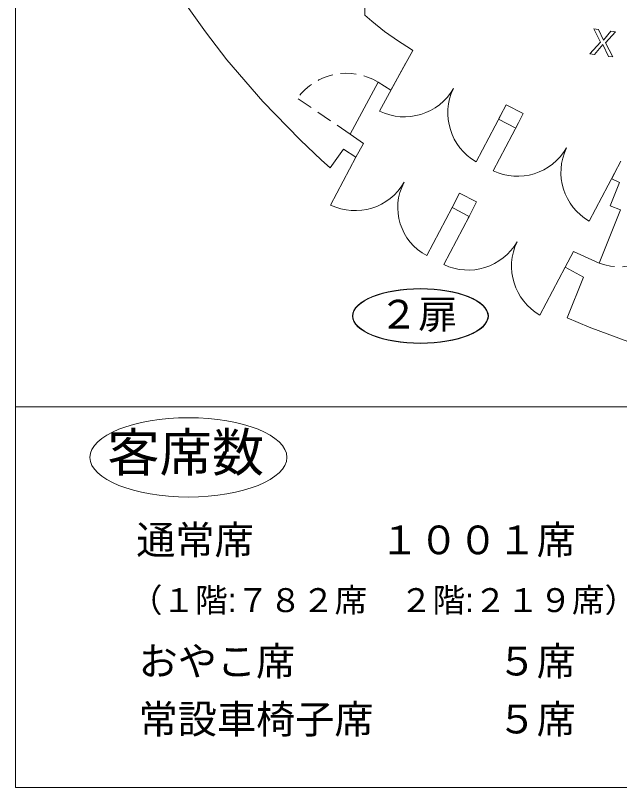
# Model space of a CAD drawing. Units: millimetres on the paper. Extents: x -1 to 280, y -216 to -20.
# Drawn here: x -0.6 to 45.6, y -216.3 to -157.2 of the extents above; entities that cross this region are included whole.
import ezdxf
from ezdxf.enums import TextEntityAlignment as Align

# ---------------------------------------------------------------- set-up
doc = ezdxf.new("R2010")
doc.units = ezdxf.units.MM
doc.linetypes.add('DASHED1', pattern=[1.8, 1.2, -0.6])
for name, color, linetype, lineweight in [('0-A', 7, 'DASHED1', 9), ('0-C', 7, 'Continuous', 9), ('0-F', 7, 'Continuous', 9), ('F-F', 7, 'Continuous', 9)]:
    doc.layers.add(name, color=color, linetype=linetype, lineweight=lineweight)
doc.styles.add('HGｺﾞｼｯｸE', font='')
doc.styles.get('HGｺﾞｼｯｸE').set_extended_font_data('HGｺﾞｼｯｸE')

msp = doc.modelspace()

# ---------------------------------------------------------------- linework, layer by layer
at = {"layer": '0-A', "linetype": 'Continuous'}
msp.add_ellipse((12.627, -191.039), major_axis=(7.54, 0), ratio=0.403183, dxfattribs=at)
at = {"layer": '0-C'}
for major_axis, ratio in [((5.203, 0), 0.403183), ((5.189, 0), 0.401596), ((5.175, 0), 0.4)]:
    msp.add_ellipse((30.396, -180.21), major_axis=major_axis, ratio=ratio, dxfattribs=at)
at = {"layer": '0-F'}
for p, q in [((27.266, -164.507), (29.263, -160.856)), ((36.601, -164.714), (34.664, -168.396)), ((37.9, -165.397), (35.963, -169.079)), ((23.521, -171.712), (25.457, -168.031)), ((43.325, -172.95), (45.262, -169.268)), ((32.82, -171.902), (30.884, -175.583)), ((32.183, -176.266), (34.119, -172.585)), ((41.481, -176.459), (39.544, -180.137))]:
    msp.add_line(p, q, dxfattribs=at)
at = {"layer": '0-F', "linetype": 'DASHED1'}
msp.add_line((25.005, -166.275), (20.976, -163.518), dxfattribs=at)
at = {"layer": '0-F'}
for points in [[(23.486, -168.856), (24.505, -167.419), (25.457, -168.031), (26.031, -166.981), (25.02, -166.28), (27.147, -162.283), (28.123, -162.91), (29.803, -159.859), (29.644, -159.745), (28.705, -159.161), (27.649, -158.402), (26.674, -157.618), (26.127, -157.165), (26.127, -154.45), (26.127, -154.372), (25.09, -153.423), (23.656, -152.044), (22.003, -150.336), (20.391, -148.545), (18.769, -146.595), (17.06, -144.353), (15.473, -142.068)], [(12.265, -156.112), (13.925, -158.448), (15.582, -160.588), (18.319, -163.776), (21.174, -166.716), (22.818, -168.259), (23.486, -168.856)], [(45.747, -168.337), (45.262, -169.268), (45.057, -169.688), (45.631, -169.977), (44.916, -171.76), (45.724, -172.079), (44.091, -176.17), (42.111, -175.264), (41.481, -176.459), (42.876, -177.24), (41.637, -180.36), (43.316, -181.056), (46.488, -182.232)], [(34.05, -172.717), (34.119, -172.585), (34.05, -172.717)], [(34.05, -172.717), (34.119, -172.585), (34.05, -172.717)]]:
    msp.add_lwpolyline(points, dxfattribs=at)
for points in [[(44.362, -159.419), (43.716, -160.175), (43.361, -160.129), (44.186, -159.222), (43.675, -158.205), (44.023, -158.251), (44.407, -159.074), (44.989, -158.38), (45.337, -158.425), (44.58, -159.275), (45.141, -160.364), (44.789, -160.315)], [(38.259, -164.704), (36.965, -164.021), (36.532, -164.843), (36.385, -165.124), (37.693, -165.812), (37.899, -165.397), (37.9, -165.397), (37.899, -165.397)], [(33.387, -170.794), (34.682, -171.472), (34.119, -172.585), (33.967, -172.507), (32.971, -171.983), (32.82, -171.902)]]:
    msp.add_lwpolyline(points, close=True, dxfattribs=at)
at = {"layer": '0-F', "linetype": 'DASHED1'}
for centre, radius, start, end in [((24.738, -166.28), 4.667, 58.92123, 143.7064), ((45.631, -171.862), 4.575, 250.33027, 336.12972)]:
    msp.add_arc(centre, radius, start, end, dxfattribs=at)
at = {"layer": '0-F'}
for centre, radius, start, end in [((29.171, -160.628), 4.321, 243.85111, 330.14648), ((36.814, -164.648), 4.32, 154.36326, 240.16271), ((37.833, -165.184), 4.32, 244.35462, 330.17393), ((45.475, -169.202), 4.32, 154.35933, 240.15878), ((25.39, -167.816), 4.322, 244.37323, 330.15283), ((32.82, -171.902), 4.159, 152.26031, 242.25766), ((34.052, -172.368), 4.323, 244.39565, 330.13553), ((41.694, -176.391), 4.32, 154.35125, 240.15071)]:
    msp.add_arc(centre, radius, start, end, dxfattribs=at)
at = {"layer": 'F-F'}
for p, q in [((-0.619, -187.174), (220.372, -187.174)), ((-0.619, -216.339), (279.381, -216.339))]:
    msp.add_line(p, q, dxfattribs=at)
msp.add_lwpolyline([(279.381, -20.339), (-0.619, -20.339), (-0.619, -216.339)], dxfattribs=at)

# ---------------------------------------------------------------- texts
at = {"layer": '0-A', "style": 'HGｺﾞｼｯｸE'}
for s, height, p in [('客席数', 2.933, (6.421, -193.003)), ('通常席', 2.199, (8.631, -199.123)), ('１００１席', 2.199, (27.298, -199.123)), ('（１階:７８２席\u3000２階:２１９席）', 1.833, (8.136, -203.446)), ('おやこ席', 2.199, (8.812, -208.413)), ('５席', 2.199, (36.298, -208.413)), ('常設車椅子席', 2.199, (8.812, -212.853)), ('５席', 2.199, (36.298, -212.853))]:
    msp.add_text(s, height=height, dxfattribs=at).set_placement(p, align=Align.BOTTOM_LEFT)
at = {"layer": '0-C', "style": 'HGｺﾞｼｯｸE'}
msp.add_text('２扉', height=2.199, dxfattribs=at).set_placement((27.225, -181.829), align=Align.BOTTOM_LEFT)

doc.saveas('drawing.dxf')
